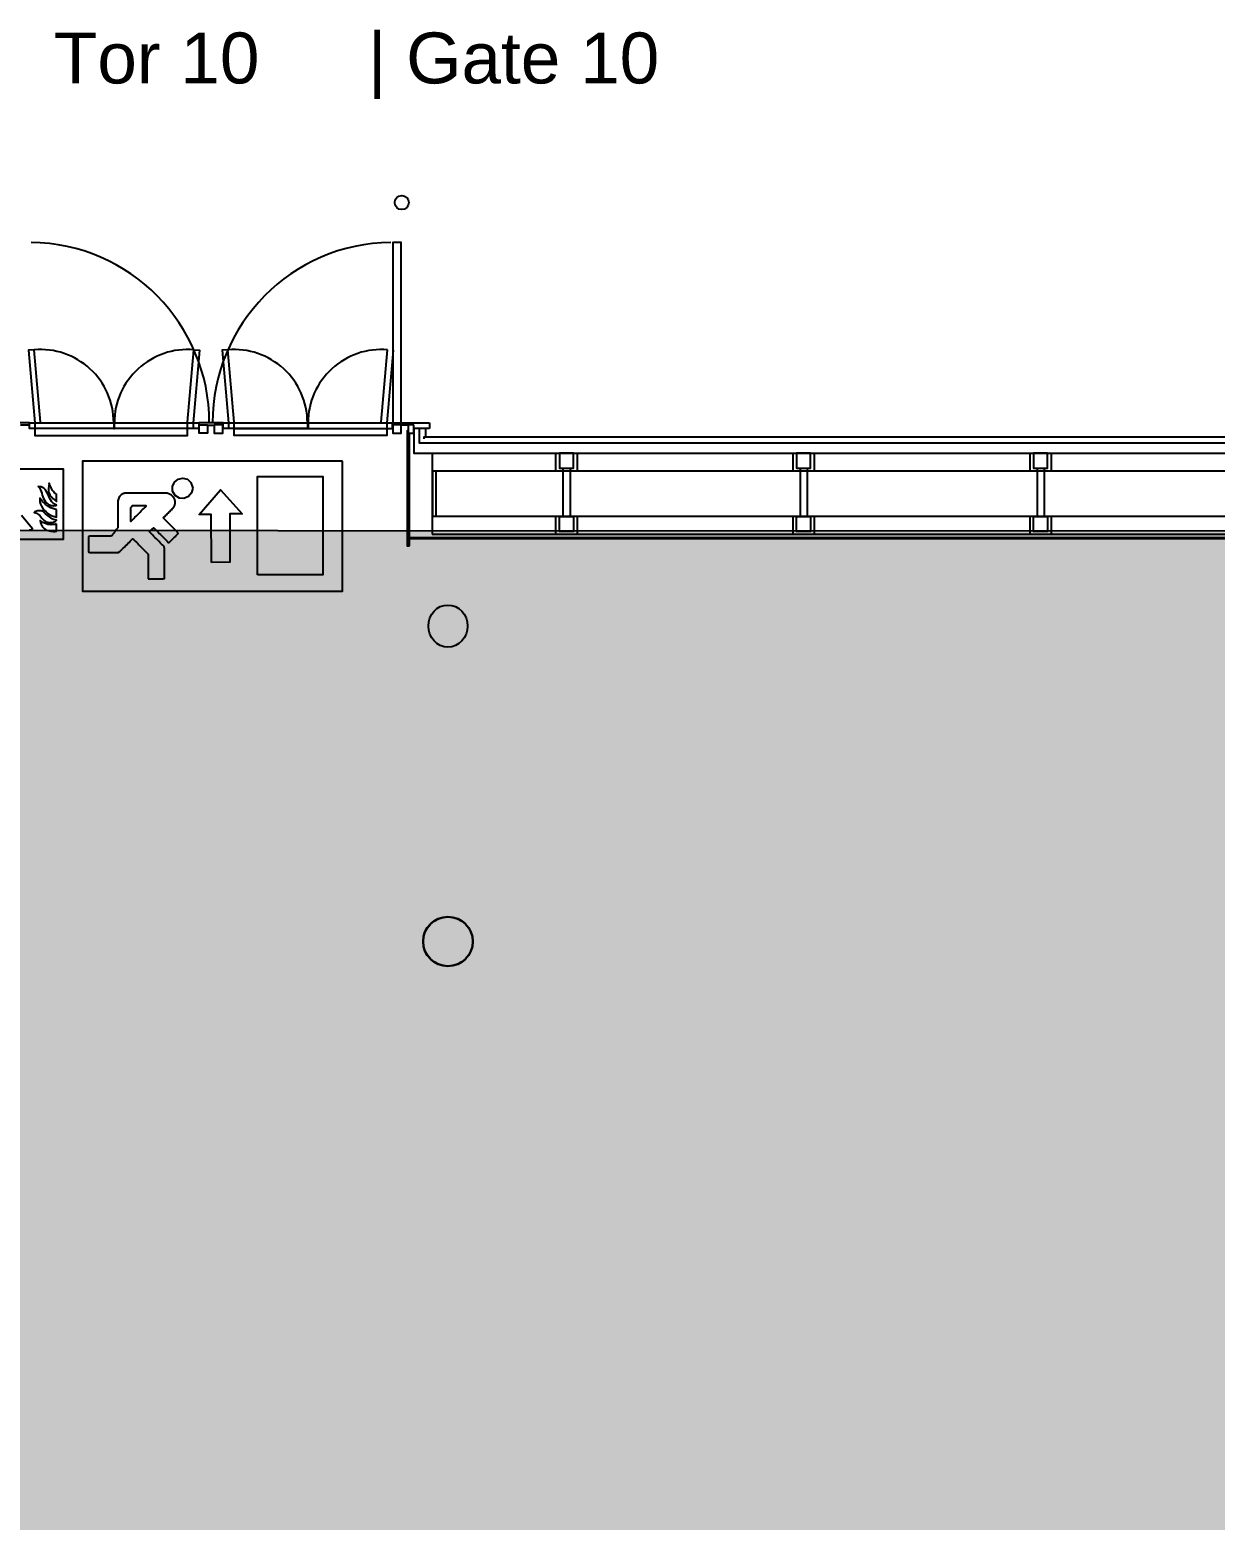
# Model space of a CAD drawing. Header units: metres. Extents: x 19 to 194, y 62 to 154.
# Drawn here: x 104.67 to 121.55, y 125.31 to 146.53 of the extents above; entities that cross this region are included whole.
import ezdxf

# ---------------------------------------------------------------- set-up
doc = ezdxf.new("R2010")
doc.units = ezdxf.units.M
doc.header["$MEASUREMENT"] = 0
doc.layers.add('ALL', color=7, linetype='Continuous')
doc.layers.add('ALL4', color=7, linetype='Continuous')
doc.styles.add('Arial', font='Arial.ttf')

msp = doc.modelspace()

# ---------------------------------------------------------------- hatches: boundary and pattern name
at = {"layer": 'ALL4', "lineweight": 0, "true_color": 0xe6e6e6, "transparency": 33554687}
h = msp.add_hatch(color=254, dxfattribs=at)
h.dxf.hatch_style = 1
h.paths.add_polyline_path([(181.2945, 128.8704), (187.0549, 128.8704), (187.0549, 139.3912), (29.3495, 139.4008), (29.3495, 127.8507), (32.7796, 127.8507), (32.7295, 82.9907), (29.3495, 82.9907), (29.3495, 69.8204), (187.0545, 69.8204), (187.0545, 83.1151), (181.2945, 83.1151)])

# ---------------------------------------------------------------- linework, layer by layer
at = {"layer": 'ALL', "color": 18, "lineweight": 25, "true_color": 0x000000}
for points in [[(109.9601, 140.9342), (109.9601, 143.501), (109.8401, 143.501), (109.8401, 140.9342)], [(104.8243, 140.9412), (104.7342, 141.9719), (104.6544, 141.965), (104.7446, 140.9342), (104.7446, 140.7542), (106.9179, 140.7542), (106.9179, 140.9342)], [(106.9183, 140.9411), (107.0091, 141.9718), (107.0882, 141.9649), (106.998, 140.9341), (106.998, 140.8541)], [(107.5819, 140.9411), (107.4911, 141.9718), (107.412, 141.9649), (107.5022, 140.9341), (107.5022, 140.8541)], [(109.8457, 141.965), (109.7555, 140.9342), (109.7555, 140.7542), (107.5822, 140.7542), (107.5822, 140.9342)], [(109.6758, 140.9412), (109.766, 141.9719)], [(104.5401, 140.9042), (104.6651, 140.9042), (104.6651, 140.9342), (105.8664, 140.9342), (105.8663, 140.8542), (105.8763, 140.8542), (105.8764, 140.9342), (105.8664, 140.9342), (105.8663, 140.8542), (104.6651, 140.8542), (104.6651, 140.9342), (104.1401, 140.9342), (104.1401, 140.8542), (104.3601, 140.8542)], [(107.4228, 140.9342), (108.6238, 140.9342), (108.6238, 140.8542), (107.4228, 140.8542), (107.4228, 140.9342), (107.0773, 140.9342), (107.0773, 140.8542), (105.8763, 140.8542), (105.8763, 140.9342), (107.0773, 140.9342)], [(107.2026, 140.8972), (107.2976, 140.8972)], [(108.6238, 140.9342), (109.835, 140.9342)], [(108.6338, 140.9342), (108.6338, 140.8542)], [(109.8351, 140.9342), (110.3601, 140.9342)], [(109.8351, 140.8542), (109.8351, 140.9342)], [(109.8401, 140.9042), (109.8401, 140.7842), (109.9601, 140.7842), (109.9601, 140.9042), (109.8351, 140.9042)], [(110.0601, 140.8972), (109.9601, 140.8972)], [(110.3601, 140.9342), (110.3601, 140.8542)], [(107.0773, 140.8542), (104.7447, 140.8542)], [(107.5822, 140.8542), (109.8351, 140.8542)], [(108.6338, 140.8542), (109.835, 140.8542)], [(110.3601, 140.8542), (110.1401, 140.8542)], [(137.9701, 140.7051), (137.9701, 140.7301), (110.2801, 140.7302), (110.2801, 140.7052)], [(110.4001, 140.5002), (110.4001, 140.2502), (137.8501, 140.2501), (137.8501, 140.5001)], [(112.1626, 140.2502), (112.1626, 140.5002)], [(112.4626, 140.5002), (112.4626, 140.2502)], [(115.5376, 140.2502), (115.5376, 140.5002)], [(115.8376, 140.5002), (115.8376, 140.2502)], [(118.9126, 140.2501), (118.9126, 140.5001)], [(119.2126, 140.5001), (119.2126, 140.2501)], [(112.2626, 140.2852), (112.2626, 139.6002)], [(112.3626, 140.2852), (112.3626, 139.6002)], [(115.6376, 140.2852), (115.6376, 139.6002)], [(115.7376, 140.2852), (115.7376, 139.6002)], [(119.0126, 140.2851), (119.0126, 139.6001)], [(119.1126, 140.2851), (119.1126, 139.6001)], [(112.1626, 139.3502), (112.1626, 139.6002)], [(112.4626, 139.6002), (112.4626, 139.3502)], [(115.5376, 139.3502), (115.5376, 139.6002)], [(115.8376, 139.6002), (115.8376, 139.3502)], [(118.9126, 139.3501), (118.9126, 139.6001)], [(119.2126, 139.6001), (119.2126, 139.3501)], [(110.0751, 139.3002), (138.1751, 139.3001)], [(138.1751, 139.2801), (110.0751, 139.2802)]]:
    msp.add_lwpolyline(points, dxfattribs=at)
for points in [[(107.2026, 140.9042), (107.2026, 140.7842), (107.0826, 140.7842), (107.0826, 140.9042)], [(107.2976, 140.9042), (107.2976, 140.7842), (107.4176, 140.7842), (107.4176, 140.9042)], [(110.1401, 140.9042), (110.0601, 140.9042), (110.0601, 140.7842), (110.1401, 140.7842)], [(110.0521, 140.7702), (110.0521, 140.8202), (110.0451, 140.8202), (110.0451, 140.7702)], [(110.0751, 139.1802), (110.0751, 140.7702), (110.0451, 140.7702), (110.0451, 139.1802)], [(110.1401, 140.8542), (110.1401, 140.5002), (138.1101, 140.5001), (138.1101, 140.8501), (138.0301, 140.8501), (138.0301, 140.6451), (110.2201, 140.6452), (110.2201, 140.8542)], [(110.3051, 140.8452), (110.3051, 140.7352), (110.3101, 140.7352), (110.3101, 140.8452)], [(112.2126, 140.5002), (112.2126, 140.2852), (112.4126, 140.2852), (112.4126, 140.5002)], [(115.5876, 140.5002), (115.5876, 140.2852), (115.7876, 140.2852), (115.7876, 140.5002)], [(118.9626, 140.5001), (118.9626, 140.2851), (119.1626, 140.2851), (119.1626, 140.5001)], [(110.4051, 139.6052), (110.4051, 140.2452), (110.4001, 140.2452), (110.4001, 139.6052)], [(110.4551, 139.6052), (110.4551, 140.2452), (110.4051, 140.2452), (110.4051, 139.6052)], [(110.4001, 139.3502), (137.8501, 139.3501), (137.8501, 139.6001), (110.4001, 139.6002)], [(112.4126, 139.6002), (112.4126, 139.3852), (112.2126, 139.3852), (112.2126, 139.6002)], [(115.7876, 139.6002), (115.7876, 139.3852), (115.5876, 139.3852), (115.5876, 139.6002)], [(119.1626, 139.6001), (119.1626, 139.3851), (118.9626, 139.3851), (118.9626, 139.6001)]]:
    msp.add_lwpolyline(points, close=True, dxfattribs=at)
at = {"layer": 'ALL', "color": 1, "lineweight": 25}
for points in [[(104.1524, 139.2746), (105.1524, 139.2746), (105.1524, 140.2746), (104.1524, 140.2746)], [(104.9645, 139.841), (104.9474, 139.8758), (104.9318, 139.9122), (104.9152, 139.9464), (104.8949, 139.9771), (104.8695, 140.0025), (104.8358, 140.0196), (104.7911, 140.0269), (104.8082, 140.0051), (104.8217, 139.9812), (104.8326, 139.9563), (104.8409, 139.9308), (104.8493, 139.9049), (104.857, 139.8789), (104.8669, 139.854), (104.8794, 139.8301), (104.8949, 139.8083), (104.9157, 139.7881), (104.9271, 139.7798), (104.9391, 139.7725), (104.9526, 139.7657), (104.9661, 139.7605), (104.9801, 139.7569), (104.9946, 139.7543), (105.0086, 139.7533), (105.0232, 139.7538), (105.0372, 139.7564), (105.0507, 139.7605), (105.0138, 139.7808), (104.9858, 139.8083)], [(105.0075, 139.9547), (104.9956, 139.9703), (104.9857, 139.9874), (104.9764, 140.0051), (104.9681, 140.0227), (104.9608, 140.0409), (104.9535, 140.0586), (104.9468, 140.0757), (104.9364, 139.9994), (104.9364, 139.9755), (104.94, 139.9526), (104.9468, 139.9308), (104.9572, 139.9101), (104.9696, 139.8909), (104.9842, 139.8727), (105.0003, 139.8556), (105.0179, 139.84), (105.0356, 139.8254), (105.0537, 139.8125), (105.0537, 139.9163), (105.0361, 139.9272), (105.0205, 139.9402)], [(105.0537, 139.6997), (105.0257, 139.7044), (104.9987, 139.7127), (104.9722, 139.7236), (104.9463, 139.7371), (104.9213, 139.7532), (104.8975, 139.7714), (104.8751, 139.7916), (104.8538, 139.8129), (104.8336, 139.8352), (104.8149, 139.8591), (104.8149, 139.8072), (104.8248, 139.775), (104.8388, 139.7444), (104.857, 139.7153), (104.8782, 139.6888), (104.9026, 139.6644), (104.9296, 139.6431), (104.9587, 139.6249), (104.9894, 139.6099), (105.0215, 139.599), (105.0537, 139.5922)], [(104.9499, 139.5932), (104.9312, 139.6078), (104.9131, 139.6228), (104.8949, 139.6389), (104.8778, 139.6545), (104.8601, 139.6701), (104.8476, 139.6753), (104.8352, 139.6789), (104.8217, 139.6815), (104.8082, 139.682), (104.7947, 139.6815), (104.7812, 139.6789), (104.7687, 139.6753), (104.7568, 139.6701), (104.7454, 139.6638), (104.7355, 139.656), (104.7583, 139.6514), (104.7791, 139.642), (104.7973, 139.6285), (104.8134, 139.6124), (104.829, 139.5948), (104.8445, 139.5766), (104.8601, 139.5584), (104.8767, 139.5429), (104.8949, 139.5299), (104.9157, 139.521), (104.9297, 139.5179), (104.9442, 139.5153), (104.9588, 139.5143), (104.9738, 139.5143), (104.9884, 139.5153), (105.0029, 139.5184), (105.0169, 139.5226), (105.0304, 139.5283), (105.0429, 139.5361), (105.0538, 139.5454), (105.0315, 139.5501), (105.0096, 139.5579), (104.9894, 139.5678), (104.9691, 139.5797)], [(105.0538, 139.4928), (105.0289, 139.4865), (105.0034, 139.4834), (104.978, 139.4819), (104.9531, 139.4834), (104.9282, 139.4876), (104.9038, 139.4938), (104.8804, 139.5026), (104.8586, 139.5146), (104.8378, 139.5281), (104.8186, 139.5447), (104.8202, 139.5338), (104.8222, 139.5234), (104.8248, 139.512), (104.8274, 139.5011), (104.8311, 139.4902), (104.8357, 139.4793), (104.8414, 139.4689), (104.8477, 139.459), (104.8549, 139.4497), (104.8638, 139.4409), (104.8778, 139.4263), (104.8939, 139.4144), (104.911, 139.4056), (104.9297, 139.3983), (104.9489, 139.3936), (104.9687, 139.39), (104.9894, 139.3884), (105.0107, 139.3879), (105.0325, 139.3879), (105.0538, 139.3889)]]:
    msp.add_lwpolyline(points, close=True, dxfattribs=at)
at = {"layer": 'ALL', "color": 4, "lineweight": 25}
for points in [[(109.1231, 140.3892), (105.4201, 140.3892), (105.4201, 138.5377), (109.1231, 138.5377)], [(106.9912, 140.0013), (106.976, 139.9365), (106.9293, 139.8819), (106.8651, 139.8567), (106.8007, 139.8623), (106.7404, 139.8997), (106.7049, 139.9609), (106.7014, 140.0265), (106.7294, 140.0902), (106.782, 140.1329), (106.8496, 140.1472), (106.9158, 140.1291), (106.9662, 140.083), (106.9902, 140.018)], [(107.9151, 138.771), (107.9151, 140.1697), (108.8417, 140.1697), (108.8417, 138.771)], [(106.3584, 138.7139), (106.3584, 138.7139), (106.3777, 138.7139), (106.3971, 138.7139), (106.4164, 138.7139), (106.4357, 138.7139), (106.455, 138.7139), (106.4743, 138.7139), (106.4936, 138.7139), (106.5129, 138.7139), (106.5322, 138.7139), (106.5516, 138.7139), (106.5709, 138.7139), (106.5879, 138.7185), (106.5879, 138.7567), (106.5879, 138.7948), (106.5879, 138.833), (106.5879, 138.8712), (106.5879, 138.9094), (106.5879, 138.9476), (106.5879, 138.9858), (106.5879, 139.024), (106.5879, 139.0622), (106.5879, 139.1004), (106.5879, 139.1386), (106.5835, 139.1719), (106.5655, 139.1899), (106.5475, 139.2079), (106.5295, 139.2259), (106.5115, 139.244), (106.4935, 139.262), (106.4755, 139.28), (106.4574, 139.298), (106.4394, 139.316), (106.4214, 139.334), (106.4034, 139.352), (106.3854, 139.3701), (106.3757, 139.3834), (106.3807, 139.3884), (106.3857, 139.3935), (106.3908, 139.3985), (106.3958, 139.4035), (106.4008, 139.4086), (106.4059, 139.4136), (106.4109, 139.4186), (106.4159, 139.4237), (106.421, 139.4287), (106.426, 139.4337), (106.431, 139.4388), (106.4424, 139.4326), (106.4607, 139.4143), (106.479, 139.396), (106.4973, 139.3778), (106.5156, 139.3595), (106.5339, 139.3412), (106.5521, 139.3229), (106.5704, 139.3046), (106.5887, 139.2863), (106.607, 139.268), (106.6253, 139.2497), (106.6436, 139.2315), (106.6578, 139.2311), (106.6694, 139.2427), (106.681, 139.2543), (106.6926, 139.2659), (106.7042, 139.2775), (106.7158, 139.289), (106.7274, 139.3006), (106.739, 139.3122), (106.7506, 139.3238), (106.7622, 139.3354), (106.7738, 139.347), (106.7853, 139.3586), (106.7754, 139.375), (106.7571, 139.3933), (106.7389, 139.4116), (106.7206, 139.4299), (106.7023, 139.4482), (106.684, 139.4664), (106.6657, 139.4847), (106.6474, 139.503), (106.6291, 139.5213), (106.6108, 139.5396), (106.5926, 139.5579), (106.5743, 139.5762), (106.5812, 139.5889), (106.593, 139.6007), (106.6047, 139.6124), (106.6164, 139.6242), (106.6282, 139.6359), (106.6399, 139.6477), (106.6517, 139.6594), (106.6634, 139.6712), (106.6752, 139.6829), (106.6869, 139.6946), (106.6987, 139.7064), (106.7104, 139.7181), (106.7167, 139.7255), (106.7224, 139.7334), (106.7275, 139.7418), (106.732, 139.7509), (106.7358, 139.7604), (106.7387, 139.7704), (106.7408, 139.7806), (106.742, 139.791), (106.7423, 139.8016), (106.7417, 139.812), (106.7402, 139.8223), (106.7378, 139.8324), (106.7346, 139.842), (106.7307, 139.8512), (106.7262, 139.8599), (106.7211, 139.8679), (106.7149, 139.8765), (106.7076, 139.8853), (106.6995, 139.8936), (106.6907, 139.9012), (106.6811, 139.9081), (106.671, 139.9142), (106.6604, 139.9194), (106.6495, 139.9237), (106.6383, 139.927), (106.627, 139.9293), (106.6157, 139.9306), (106.5754, 139.9308), (106.527, 139.9308), (106.4786, 139.9308), (106.4303, 139.9308), (106.3819, 139.9308), (106.3335, 139.9308), (106.2852, 139.9308), (106.2368, 139.9308), (106.1884, 139.9308), (106.14, 139.9308), (106.0917, 139.9308), (106.0433, 139.9308), (106.0309, 139.9305), (106.0223, 139.9295), (106.0136, 139.9278), (106.005, 139.9253), (105.9967, 139.922), (105.9886, 139.9181), (105.9809, 139.9135), (105.9737, 139.9082), (105.967, 139.9025), (105.9609, 139.8962), (105.9554, 139.8896), (105.9472, 139.8779), (105.9396, 139.8649), (105.9331, 139.8512), (105.9279, 139.8371), (105.9239, 139.822), (105.9239, 139.7897), (105.9239, 139.7574), (105.9239, 139.7251), (105.9239, 139.6928), (105.9239, 139.6605), (105.9239, 139.6282), (105.9239, 139.5959), (105.9239, 139.5636), (105.9239, 139.5313), (105.9239, 139.499), (105.9239, 139.4667), (105.9227, 139.438), (105.9151, 139.4278), (105.9074, 139.4176), (105.8998, 139.4074), (105.8922, 139.3972), (105.8845, 139.387), (105.8769, 139.3768), (105.8692, 139.3666), (105.8616, 139.3565), (105.854, 139.3463), (105.8463, 139.3361), (105.8387, 139.3259), (105.8255, 139.3186), (105.7983, 139.3186), (105.771, 139.3186), (105.7437, 139.3186), (105.7165, 139.3186), (105.6892, 139.3186), (105.6619, 139.3186), (105.6346, 139.3186), (105.6074, 139.3186), (105.5801, 139.3186), (105.5528, 139.3186), (105.5256, 139.3186), (105.5092, 139.3108), (105.5092, 139.2915), (105.5092, 139.2722), (105.5092, 139.2529), (105.5092, 139.2336), (105.5092, 139.2143), (105.5092, 139.195), (105.5092, 139.1756), (105.5092, 139.1563), (105.5092, 139.137), (105.5092, 139.1177), (105.5092, 139.0984), (105.5282, 139.0891), (105.5647, 139.0891), (105.6013, 139.0891), (105.6378, 139.0891), (105.6743, 139.0891), (105.7108, 139.0891), (105.7474, 139.0891), (105.7839, 139.0891), (105.8204, 139.0891), (105.8569, 139.0891), (105.8935, 139.0891), (105.93, 139.0891), (105.9536, 139.0996), (105.97, 139.1159), (105.9863, 139.1323), (106.0027, 139.1486), (106.019, 139.165), (106.0354, 139.1814), (106.0517, 139.1977), (106.0681, 139.2141), (106.0844, 139.2304), (106.1008, 139.2468), (106.1171, 139.2631), (106.1335, 139.2795), (106.1515, 139.2693), (106.1701, 139.2506), (106.1888, 139.232), (106.2074, 139.2134), (106.226, 139.1948), (106.2446, 139.1762), (106.2632, 139.1576), (106.2818, 139.139), (106.3004, 139.1204), (106.319, 139.1018), (106.3376, 139.0832), (106.3562, 139.0646), (106.3584, 139.0366), (106.3584, 139.0072), (106.3584, 138.9779), (106.3584, 138.9486), (106.3584, 138.9192), (106.3584, 138.8899), (106.3584, 138.8606), (106.3584, 138.8312), (106.3584, 138.8019), (106.3584, 138.7726), (106.3584, 138.7432)], [(107.2569, 138.9466), (107.2554, 139.6275), (107.0826, 139.6273), (107.3874, 139.9784), (107.693, 139.6389), (107.5202, 139.6387), (107.5209, 138.9474)], [(106.1044, 139.7134), (106.1044, 139.7134), (106.1044, 139.6982), (106.1044, 139.683), (106.1044, 139.6678), (106.1044, 139.6527), (106.1044, 139.6375), (106.1044, 139.6223), (106.1044, 139.6071), (106.1044, 139.5919), (106.1044, 139.5767), (106.1044, 139.5615), (106.1044, 139.5463), (106.1044, 139.5311), (106.114, 139.5337), (106.1322, 139.5518), (106.1504, 139.57), (106.1685, 139.5881), (106.1867, 139.6063), (106.2048, 139.6244), (106.223, 139.6426), (106.2411, 139.6608), (106.2593, 139.6789), (106.2775, 139.6971), (106.2956, 139.7152), (106.3138, 139.7334), (106.3298, 139.7504), (106.3143, 139.7504), (106.2988, 139.7504), (106.2833, 139.7504), (106.2678, 139.7504), (106.2523, 139.7504), (106.2368, 139.7504), (106.2212, 139.7504), (106.2057, 139.7504), (106.1902, 139.7504), (106.1747, 139.7504), (106.1592, 139.7504), (106.1437, 139.7504), (106.1363, 139.7504), (106.1345, 139.7502), (106.1327, 139.7499), (106.1309, 139.7495), (106.1291, 139.7489), (106.1274, 139.7481), (106.1257, 139.7472), (106.1241, 139.7462), (106.1226, 139.7451), (106.1213, 139.7438), (106.12, 139.7425), (106.1188, 139.741), (106.1144, 139.7345), (106.1105, 139.7278), (106.1071, 139.7207)]]:
    msp.add_lwpolyline(points, close=True, dxfattribs=at)
at = {"layer": 'ALL', "color": 1, "lineweight": 25}
msp.add_lwpolyline([(104.6617, 139.4019), (104.6784, 139.409), (104.6946, 139.4166), (104.7113, 139.4242), (104.5532, 139.6115)], dxfattribs=at)
at = {"layer": 'ALL', "color": 18, "lineweight": 25, "true_color": 0x000000}
for centre, radius in [((109.9664, 144.0679), 0.1), ((110.6251, 133.5501), 0.355), ((110.6251, 133.5501), 0.35)]:
    msp.add_circle(centre, radius, dxfattribs=at)
for centre, radius, start, end in [((104.6601, 140.9342), 2.5668, -0.00011, 89.33022), ((109.8401, 140.9342), 2.5668, 90.66956, 179.99989), ((104.8249, 140.9345), 1.0414, -0.01596, 94.999), ((106.918, 140.9342), 1.0417, 85.01733, 179.9992), ((107.5822, 140.9342), 1.0417, 0.00059, 94.98245), ((109.6752, 140.9345), 1.0414, 85.00078, -179.98426)]:
    msp.add_arc(centre, radius, start, end, dxfattribs=at)
msp.add_ellipse((110.6251, 138.0398), major_axis=(0, -0.2999), ratio=0.9320553, dxfattribs=at)
at = {"layer": 'ALL4', "color": 18, "lineweight": 25, "true_color": 0x000000}
for points in [[(109.9601, 140.9342), (109.9601, 143.501), (109.8401, 143.501), (109.8401, 140.9342)], [(104.8243, 140.9412), (104.7342, 141.9719), (104.6544, 141.965), (104.7446, 140.9342), (104.7446, 140.7542), (106.9179, 140.7542), (106.9179, 140.9342)], [(106.9183, 140.9411), (107.0091, 141.9718), (107.0882, 141.9649), (106.998, 140.9341), (106.998, 140.8541)], [(107.5819, 140.9411), (107.4911, 141.9718), (107.412, 141.9649), (107.5022, 140.9341), (107.5022, 140.8541)], [(109.8457, 141.965), (109.7555, 140.9342), (109.7555, 140.7542), (107.5822, 140.7542), (107.5822, 140.9342)], [(109.6758, 140.9412), (109.766, 141.9719)], [(104.5401, 140.9042), (104.6651, 140.9042), (104.6651, 140.9342), (105.8664, 140.9342), (105.8663, 140.8542), (105.8763, 140.8542), (105.8764, 140.9342), (105.8664, 140.9342), (105.8663, 140.8542), (104.6651, 140.8542), (104.6651, 140.9342), (104.1401, 140.9342), (104.1401, 140.8542), (104.3601, 140.8542)], [(107.4228, 140.9342), (108.6238, 140.9342), (108.6238, 140.8542), (107.4228, 140.8542), (107.4228, 140.9342), (107.0773, 140.9342), (107.0773, 140.8542), (105.8763, 140.8542), (105.8763, 140.9342), (107.0773, 140.9342)], [(107.2026, 140.8972), (107.2976, 140.8972)], [(108.6238, 140.9342), (109.835, 140.9342)], [(108.6338, 140.9342), (108.6338, 140.8542)], [(109.8351, 140.9342), (110.3601, 140.9342)], [(109.8351, 140.8542), (109.8351, 140.9342)], [(109.8401, 140.9042), (109.8401, 140.7842), (109.9601, 140.7842), (109.9601, 140.9042), (109.8351, 140.9042)], [(110.0601, 140.8972), (109.9601, 140.8972)], [(110.3601, 140.9342), (110.3601, 140.8542)], [(107.0773, 140.8542), (104.7447, 140.8542)], [(107.5822, 140.8542), (109.8351, 140.8542)], [(108.6338, 140.8542), (109.835, 140.8542)], [(110.3601, 140.8542), (110.1401, 140.8542)], [(137.9701, 140.7051), (137.9701, 140.7301), (110.2801, 140.7302), (110.2801, 140.7052)], [(110.4001, 140.5002), (110.4001, 140.2502), (137.8501, 140.2501), (137.8501, 140.5001)], [(112.1626, 140.2502), (112.1626, 140.5002)], [(112.4626, 140.5002), (112.4626, 140.2502)], [(115.5376, 140.2502), (115.5376, 140.5002)], [(115.8376, 140.5002), (115.8376, 140.2502)], [(118.9126, 140.2501), (118.9126, 140.5001)], [(119.2126, 140.5001), (119.2126, 140.2501)], [(112.2626, 140.2852), (112.2626, 139.6002)], [(112.3626, 140.2852), (112.3626, 139.6002)], [(115.6376, 140.2852), (115.6376, 139.6002)], [(115.7376, 140.2852), (115.7376, 139.6002)], [(119.0126, 140.2851), (119.0126, 139.6001)], [(119.1126, 140.2851), (119.1126, 139.6001)], [(112.1626, 139.3502), (112.1626, 139.6002)], [(112.4626, 139.6002), (112.4626, 139.3502)], [(115.5376, 139.3502), (115.5376, 139.6002)], [(115.8376, 139.6002), (115.8376, 139.3502)], [(118.9126, 139.3501), (118.9126, 139.6001)], [(119.2126, 139.6001), (119.2126, 139.3501)], [(110.0751, 139.3002), (138.1751, 139.3001)], [(138.1751, 139.2801), (110.0751, 139.2802)]]:
    msp.add_lwpolyline(points, dxfattribs=at)
for points in [[(107.2026, 140.9042), (107.2026, 140.7842), (107.0826, 140.7842), (107.0826, 140.9042)], [(107.2976, 140.9042), (107.2976, 140.7842), (107.4176, 140.7842), (107.4176, 140.9042)], [(110.1401, 140.9042), (110.0601, 140.9042), (110.0601, 140.7842), (110.1401, 140.7842)], [(110.0521, 140.7702), (110.0521, 140.8202), (110.0451, 140.8202), (110.0451, 140.7702)], [(110.0751, 139.1802), (110.0751, 140.7702), (110.0451, 140.7702), (110.0451, 139.1802)], [(110.1401, 140.8542), (110.1401, 140.5002), (138.1101, 140.5001), (138.1101, 140.8501), (138.0301, 140.8501), (138.0301, 140.6451), (110.2201, 140.6452), (110.2201, 140.8542)], [(110.3051, 140.8452), (110.3051, 140.7352), (110.3101, 140.7352), (110.3101, 140.8452)], [(112.2126, 140.5002), (112.2126, 140.2852), (112.4126, 140.2852), (112.4126, 140.5002)], [(115.5876, 140.5002), (115.5876, 140.2852), (115.7876, 140.2852), (115.7876, 140.5002)], [(118.9626, 140.5001), (118.9626, 140.2851), (119.1626, 140.2851), (119.1626, 140.5001)], [(110.4051, 139.6052), (110.4051, 140.2452), (110.4001, 140.2452), (110.4001, 139.6052)], [(110.4551, 139.6052), (110.4551, 140.2452), (110.4051, 140.2452), (110.4051, 139.6052)], [(110.4001, 139.3502), (137.8501, 139.3501), (137.8501, 139.6001), (110.4001, 139.6002)], [(112.4126, 139.6002), (112.4126, 139.3852), (112.2126, 139.3852), (112.2126, 139.6002)], [(115.7876, 139.6002), (115.7876, 139.3852), (115.5876, 139.3852), (115.5876, 139.6002)], [(119.1626, 139.6001), (119.1626, 139.3851), (118.9626, 139.3851), (118.9626, 139.6001)]]:
    msp.add_lwpolyline(points, close=True, dxfattribs=at)
at = {"layer": 'ALL4', "color": 1, "lineweight": 25}
for points in [[(104.1524, 139.2746), (105.1524, 139.2746), (105.1524, 140.2746), (104.1524, 140.2746)], [(104.9645, 139.841), (104.9474, 139.8758), (104.9318, 139.9122), (104.9152, 139.9464), (104.8949, 139.9771), (104.8695, 140.0025), (104.8358, 140.0196), (104.7911, 140.0269), (104.8082, 140.0051), (104.8217, 139.9812), (104.8326, 139.9563), (104.8409, 139.9308), (104.8493, 139.9049), (104.857, 139.8789), (104.8669, 139.854), (104.8794, 139.8301), (104.8949, 139.8083), (104.9157, 139.7881), (104.9271, 139.7798), (104.9391, 139.7725), (104.9526, 139.7657), (104.9661, 139.7605), (104.9801, 139.7569), (104.9946, 139.7543), (105.0086, 139.7533), (105.0232, 139.7538), (105.0372, 139.7564), (105.0507, 139.7605), (105.0138, 139.7808), (104.9858, 139.8083)], [(105.0075, 139.9547), (104.9956, 139.9703), (104.9857, 139.9874), (104.9764, 140.0051), (104.9681, 140.0227), (104.9608, 140.0409), (104.9535, 140.0586), (104.9468, 140.0757), (104.9364, 139.9994), (104.9364, 139.9755), (104.94, 139.9526), (104.9468, 139.9308), (104.9572, 139.9101), (104.9696, 139.8909), (104.9842, 139.8727), (105.0003, 139.8556), (105.0179, 139.84), (105.0356, 139.8254), (105.0537, 139.8125), (105.0537, 139.9163), (105.0361, 139.9272), (105.0205, 139.9402)], [(105.0537, 139.6997), (105.0257, 139.7044), (104.9987, 139.7127), (104.9722, 139.7236), (104.9463, 139.7371), (104.9213, 139.7532), (104.8975, 139.7714), (104.8751, 139.7916), (104.8538, 139.8129), (104.8336, 139.8352), (104.8149, 139.8591), (104.8149, 139.8072), (104.8248, 139.775), (104.8388, 139.7444), (104.857, 139.7153), (104.8782, 139.6888), (104.9026, 139.6644), (104.9296, 139.6431), (104.9587, 139.6249), (104.9894, 139.6099), (105.0215, 139.599), (105.0537, 139.5922)], [(104.9499, 139.5932), (104.9312, 139.6078), (104.9131, 139.6228), (104.8949, 139.6389), (104.8778, 139.6545), (104.8601, 139.6701), (104.8476, 139.6753), (104.8352, 139.6789), (104.8217, 139.6815), (104.8082, 139.682), (104.7947, 139.6815), (104.7812, 139.6789), (104.7687, 139.6753), (104.7568, 139.6701), (104.7454, 139.6638), (104.7355, 139.656), (104.7583, 139.6514), (104.7791, 139.642), (104.7973, 139.6285), (104.8134, 139.6124), (104.829, 139.5948), (104.8445, 139.5766), (104.8601, 139.5584), (104.8767, 139.5429), (104.8949, 139.5299), (104.9157, 139.521), (104.9297, 139.5179), (104.9442, 139.5153), (104.9588, 139.5143), (104.9738, 139.5143), (104.9884, 139.5153), (105.0029, 139.5184), (105.0169, 139.5226), (105.0304, 139.5283), (105.0429, 139.5361), (105.0538, 139.5454), (105.0315, 139.5501), (105.0096, 139.5579), (104.9894, 139.5678), (104.9691, 139.5797)], [(105.0538, 139.4928), (105.0289, 139.4865), (105.0034, 139.4834), (104.978, 139.4819), (104.9531, 139.4834), (104.9282, 139.4876), (104.9038, 139.4938), (104.8804, 139.5026), (104.8586, 139.5146), (104.8378, 139.5281), (104.8186, 139.5447), (104.8202, 139.5338), (104.8222, 139.5234), (104.8248, 139.512), (104.8274, 139.5011), (104.8311, 139.4902), (104.8357, 139.4793), (104.8414, 139.4689), (104.8477, 139.459), (104.8549, 139.4497), (104.8638, 139.4409), (104.8778, 139.4263), (104.8939, 139.4144), (104.911, 139.4056), (104.9297, 139.3983), (104.9489, 139.3936), (104.9687, 139.39), (104.9894, 139.3884), (105.0107, 139.3879), (105.0325, 139.3879), (105.0538, 139.3889)]]:
    msp.add_lwpolyline(points, close=True, dxfattribs=at)
at = {"layer": 'ALL4', "color": 4, "lineweight": 25}
for points in [[(109.1231, 140.3892), (105.4201, 140.3892), (105.4201, 138.5377), (109.1231, 138.5377)], [(106.9912, 140.0013), (106.976, 139.9365), (106.9293, 139.8819), (106.8651, 139.8567), (106.8007, 139.8623), (106.7404, 139.8997), (106.7049, 139.9609), (106.7014, 140.0265), (106.7294, 140.0902), (106.782, 140.1329), (106.8496, 140.1472), (106.9158, 140.1291), (106.9662, 140.083), (106.9902, 140.018)], [(107.9151, 138.771), (107.9151, 140.1697), (108.8417, 140.1697), (108.8417, 138.771)], [(106.3584, 138.7139), (106.3584, 138.7139), (106.3777, 138.7139), (106.3971, 138.7139), (106.4164, 138.7139), (106.4357, 138.7139), (106.455, 138.7139), (106.4743, 138.7139), (106.4936, 138.7139), (106.5129, 138.7139), (106.5322, 138.7139), (106.5516, 138.7139), (106.5709, 138.7139), (106.5879, 138.7185), (106.5879, 138.7567), (106.5879, 138.7948), (106.5879, 138.833), (106.5879, 138.8712), (106.5879, 138.9094), (106.5879, 138.9476), (106.5879, 138.9858), (106.5879, 139.024), (106.5879, 139.0622), (106.5879, 139.1004), (106.5879, 139.1386), (106.5835, 139.1719), (106.5655, 139.1899), (106.5475, 139.2079), (106.5295, 139.2259), (106.5115, 139.244), (106.4935, 139.262), (106.4755, 139.28), (106.4574, 139.298), (106.4394, 139.316), (106.4214, 139.334), (106.4034, 139.352), (106.3854, 139.3701), (106.3757, 139.3834), (106.3807, 139.3884), (106.3857, 139.3935), (106.3908, 139.3985), (106.3958, 139.4035), (106.4008, 139.4086), (106.4059, 139.4136), (106.4109, 139.4186), (106.4159, 139.4237), (106.421, 139.4287), (106.426, 139.4337), (106.431, 139.4388), (106.4424, 139.4326), (106.4607, 139.4143), (106.479, 139.396), (106.4973, 139.3778), (106.5156, 139.3595), (106.5339, 139.3412), (106.5521, 139.3229), (106.5704, 139.3046), (106.5887, 139.2863), (106.607, 139.268), (106.6253, 139.2497), (106.6436, 139.2315), (106.6578, 139.2311), (106.6694, 139.2427), (106.681, 139.2543), (106.6926, 139.2659), (106.7042, 139.2775), (106.7158, 139.289), (106.7274, 139.3006), (106.739, 139.3122), (106.7506, 139.3238), (106.7622, 139.3354), (106.7738, 139.347), (106.7853, 139.3586), (106.7754, 139.375), (106.7571, 139.3933), (106.7389, 139.4116), (106.7206, 139.4299), (106.7023, 139.4482), (106.684, 139.4664), (106.6657, 139.4847), (106.6474, 139.503), (106.6291, 139.5213), (106.6108, 139.5396), (106.5926, 139.5579), (106.5743, 139.5762), (106.5812, 139.5889), (106.593, 139.6007), (106.6047, 139.6124), (106.6164, 139.6242), (106.6282, 139.6359), (106.6399, 139.6477), (106.6517, 139.6594), (106.6634, 139.6712), (106.6752, 139.6829), (106.6869, 139.6946), (106.6987, 139.7064), (106.7104, 139.7181), (106.7167, 139.7255), (106.7224, 139.7334), (106.7275, 139.7418), (106.732, 139.7509), (106.7358, 139.7604), (106.7387, 139.7704), (106.7408, 139.7806), (106.742, 139.791), (106.7423, 139.8016), (106.7417, 139.812), (106.7402, 139.8223), (106.7378, 139.8324), (106.7346, 139.842), (106.7307, 139.8512), (106.7262, 139.8599), (106.7211, 139.8679), (106.7149, 139.8765), (106.7076, 139.8853), (106.6995, 139.8936), (106.6907, 139.9012), (106.6811, 139.9081), (106.671, 139.9142), (106.6604, 139.9194), (106.6495, 139.9237), (106.6383, 139.927), (106.627, 139.9293), (106.6157, 139.9306), (106.5754, 139.9308), (106.527, 139.9308), (106.4786, 139.9308), (106.4303, 139.9308), (106.3819, 139.9308), (106.3335, 139.9308), (106.2852, 139.9308), (106.2368, 139.9308), (106.1884, 139.9308), (106.14, 139.9308), (106.0917, 139.9308), (106.0433, 139.9308), (106.0309, 139.9305), (106.0223, 139.9295), (106.0136, 139.9278), (106.005, 139.9253), (105.9967, 139.922), (105.9886, 139.9181), (105.9809, 139.9135), (105.9737, 139.9082), (105.967, 139.9025), (105.9609, 139.8962), (105.9554, 139.8896), (105.9472, 139.8779), (105.9396, 139.8649), (105.9331, 139.8512), (105.9279, 139.8371), (105.9239, 139.822), (105.9239, 139.7897), (105.9239, 139.7574), (105.9239, 139.7251), (105.9239, 139.6928), (105.9239, 139.6605), (105.9239, 139.6282), (105.9239, 139.5959), (105.9239, 139.5636), (105.9239, 139.5313), (105.9239, 139.499), (105.9239, 139.4667), (105.9227, 139.438), (105.9151, 139.4278), (105.9074, 139.4176), (105.8998, 139.4074), (105.8922, 139.3972), (105.8845, 139.387), (105.8769, 139.3768), (105.8692, 139.3666), (105.8616, 139.3565), (105.854, 139.3463), (105.8463, 139.3361), (105.8387, 139.3259), (105.8255, 139.3186), (105.7983, 139.3186), (105.771, 139.3186), (105.7437, 139.3186), (105.7165, 139.3186), (105.6892, 139.3186), (105.6619, 139.3186), (105.6346, 139.3186), (105.6074, 139.3186), (105.5801, 139.3186), (105.5528, 139.3186), (105.5256, 139.3186), (105.5092, 139.3108), (105.5092, 139.2915), (105.5092, 139.2722), (105.5092, 139.2529), (105.5092, 139.2336), (105.5092, 139.2143), (105.5092, 139.195), (105.5092, 139.1756), (105.5092, 139.1563), (105.5092, 139.137), (105.5092, 139.1177), (105.5092, 139.0984), (105.5282, 139.0891), (105.5647, 139.0891), (105.6013, 139.0891), (105.6378, 139.0891), (105.6743, 139.0891), (105.7108, 139.0891), (105.7474, 139.0891), (105.7839, 139.0891), (105.8204, 139.0891), (105.8569, 139.0891), (105.8935, 139.0891), (105.93, 139.0891), (105.9536, 139.0996), (105.97, 139.1159), (105.9863, 139.1323), (106.0027, 139.1486), (106.019, 139.165), (106.0354, 139.1814), (106.0517, 139.1977), (106.0681, 139.2141), (106.0844, 139.2304), (106.1008, 139.2468), (106.1171, 139.2631), (106.1335, 139.2795), (106.1515, 139.2693), (106.1701, 139.2506), (106.1888, 139.232), (106.2074, 139.2134), (106.226, 139.1948), (106.2446, 139.1762), (106.2632, 139.1576), (106.2818, 139.139), (106.3004, 139.1204), (106.319, 139.1018), (106.3376, 139.0832), (106.3562, 139.0646), (106.3584, 139.0366), (106.3584, 139.0072), (106.3584, 138.9779), (106.3584, 138.9486), (106.3584, 138.9192), (106.3584, 138.8899), (106.3584, 138.8606), (106.3584, 138.8312), (106.3584, 138.8019), (106.3584, 138.7726), (106.3584, 138.7432)], [(107.2569, 138.9466), (107.2554, 139.6275), (107.0826, 139.6273), (107.3874, 139.9784), (107.693, 139.6389), (107.5202, 139.6387), (107.5209, 138.9474)], [(106.1044, 139.7134), (106.1044, 139.7134), (106.1044, 139.6982), (106.1044, 139.683), (106.1044, 139.6678), (106.1044, 139.6527), (106.1044, 139.6375), (106.1044, 139.6223), (106.1044, 139.6071), (106.1044, 139.5919), (106.1044, 139.5767), (106.1044, 139.5615), (106.1044, 139.5463), (106.1044, 139.5311), (106.114, 139.5337), (106.1322, 139.5518), (106.1504, 139.57), (106.1685, 139.5881), (106.1867, 139.6063), (106.2048, 139.6244), (106.223, 139.6426), (106.2411, 139.6608), (106.2593, 139.6789), (106.2775, 139.6971), (106.2956, 139.7152), (106.3138, 139.7334), (106.3298, 139.7504), (106.3143, 139.7504), (106.2988, 139.7504), (106.2833, 139.7504), (106.2678, 139.7504), (106.2523, 139.7504), (106.2368, 139.7504), (106.2212, 139.7504), (106.2057, 139.7504), (106.1902, 139.7504), (106.1747, 139.7504), (106.1592, 139.7504), (106.1437, 139.7504), (106.1363, 139.7504), (106.1345, 139.7502), (106.1327, 139.7499), (106.1309, 139.7495), (106.1291, 139.7489), (106.1274, 139.7481), (106.1257, 139.7472), (106.1241, 139.7462), (106.1226, 139.7451), (106.1213, 139.7438), (106.12, 139.7425), (106.1188, 139.741), (106.1144, 139.7345), (106.1105, 139.7278), (106.1071, 139.7207)]]:
    msp.add_lwpolyline(points, close=True, dxfattribs=at)
at = {"layer": 'ALL4', "color": 1, "lineweight": 25}
msp.add_lwpolyline([(104.6617, 139.4019), (104.6784, 139.409), (104.6946, 139.4166), (104.7113, 139.4242), (104.5532, 139.6115)], dxfattribs=at)
at = {"layer": 'ALL4', "color": 254, "lineweight": 0, "true_color": 0xe6e6e6, "transparency": 33554687}
msp.add_lwpolyline([(181.2945, 128.8704), (187.0549, 128.8704), (187.0549, 139.3912), (29.3495, 139.4008), (29.3495, 127.8507), (32.7796, 127.8507), (32.7295, 82.9907), (29.3495, 82.9907), (29.3495, 69.8204), (187.0545, 69.8204), (187.0545, 83.1151), (181.2945, 83.1151)], close=True, dxfattribs=at)
at = {"layer": 'ALL4', "color": 254, "lineweight": 25, "true_color": 0xe6e6e6}
msp.add_lwpolyline([(181.2945, 128.8704), (187.0549, 128.8704), (187.0549, 139.3912), (29.3495, 139.4008), (29.3495, 127.8507), (32.7796, 127.8507), (32.7295, 82.9907), (29.3495, 82.9907), (29.3495, 69.8204), (187.0545, 69.8204), (187.0545, 83.1151), (181.2945, 83.1151)], close=True, dxfattribs=at)
at = {"layer": 'ALL4', "color": 18, "lineweight": 25, "true_color": 0x000000}
for centre, radius in [((109.9664, 144.0679), 0.1), ((110.6251, 133.5501), 0.355), ((110.6251, 133.5501), 0.35)]:
    msp.add_circle(centre, radius, dxfattribs=at)
for centre, radius, start, end in [((104.6601, 140.9342), 2.5668, -0.00011, 89.33022), ((109.8401, 140.9342), 2.5668, 90.66956, 179.99989), ((104.8249, 140.9345), 1.0414, -0.01596, 94.999), ((106.918, 140.9342), 1.0417, 85.01733, 179.9992), ((107.5822, 140.9342), 1.0417, 0.00059, 94.98245), ((109.6752, 140.9345), 1.0414, 85.00078, -179.98426)]:
    msp.add_arc(centre, radius, start, end, dxfattribs=at)
msp.add_ellipse((110.6251, 138.0398), major_axis=(0, -0.2999), ratio=0.9320553, dxfattribs=at)

# ---------------------------------------------------------------- texts
at = {"layer": 'ALL', "color": 18, "true_color": 0x000000, "style": 'Arial'}
for s, p in [('Tor 10 ', (105.0144, 145.763)), ('| Gate 10', (109.4854, 145.763))]:
    msp.add_text(s, height=0.725, dxfattribs=at).set_placement(p)
at = {"layer": 'ALL4', "color": 18, "true_color": 0x000000, "style": 'Arial'}
for s, p in [('Tor 10 ', (105.0144, 145.763)), ('| Gate 10', (109.4854, 145.763))]:
    msp.add_text(s, height=0.725, dxfattribs=at).set_placement(p)

doc.saveas('drawing.dxf')
